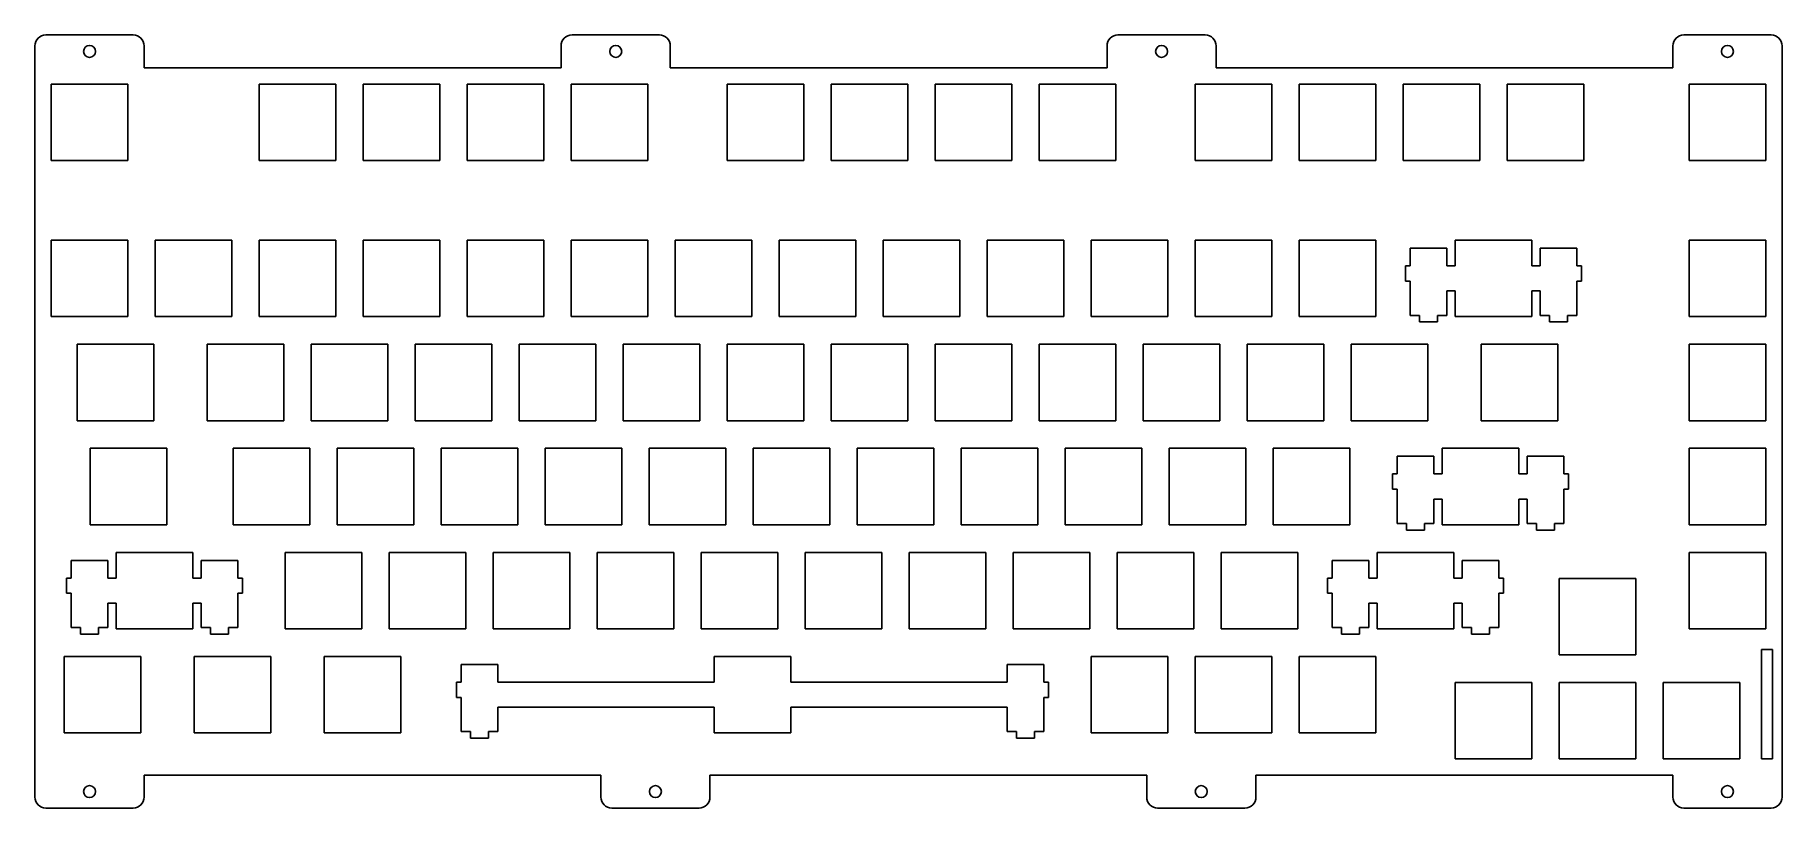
# Model space of a CAD drawing. Extents: x 0 to 320, y -6 to 135.
import ezdxf

# ---------------------------------------------------------------- set-up
doc = ezdxf.new("R2010")
doc.units = 0
doc.header["$MEASUREMENT"] = 0

msp = doc.modelspace()

# ---------------------------------------------------------------- linework, layer by layer
at = {"linetype": 'Continuous'}
for p, q in [((1.61965, 135.497), (17.61965, 135.497)), ((98, 135.497), (114, 135.497)), ((198, 135.497), (214, 135.497)), ((301.657, 135.497), (317.657, 135.497)), ((-0.38035, 129.497), (-0.38035, 133.497)), ((19.61965, 133.497), (19.61965, 129.497)), ((96, 129.497), (96, 133.497)), ((116, 133.497), (116, 129.497)), ((196, 129.497), (196, 133.497)), ((216, 133.497), (216, 129.497)), ((299.657, 129.497), (299.657, 133.497)), ((319.657, 133.497), (319.657, 129.497)), ((-0.38035, -0.03997), (-0.38035, 129.497)), ((96, 129.497), (19.61965, 129.497)), ((196, 129.497), (116, 129.497)), ((299.657, 129.497), (216, 129.497)), ((319.657, 129.497), (319.657, -0.03997)), ((315.894, 2.96003), (315.894, 22.96003)), ((315.894, 22.96003), (317.894, 22.96003)), ((317.894, 22.96003), (317.894, 2.96003)), ((311.894, 2.96003), (311.894, 16.9595)), ((317.894, 2.96003), (315.894, 2.96003)), ((-0.38035, -4.03997), (-0.38035, -0.03997)), ((19.61965, -0.03997), (19.61965, -4.03997)), ((103.27665, -0.03997), (19.61965, -0.03997)), ((103.27665, -4.03997), (103.27665, -0.03997)), ((123.27665, -0.03997), (123.27665, -4.03997)), ((203.27665, -0.03997), (123.27665, -0.03997)), ((203.27665, -4.03997), (203.27665, -0.03997)), ((299.657, -0.03997), (223.27665, -0.03997)), ((223.27665, -0.03997), (223.27665, -4.03997)), ((299.657, -4.03997), (299.657, -0.03997)), ((319.657, -0.03997), (319.657, -4.03997)), ((17.61965, -6.03997), (1.61965, -6.03997)), ((121.27665, -6.03997), (105.27665, -6.03997)), ((221.27665, -6.03997), (205.27665, -6.03997)), ((317.657, -6.03997), (301.657, -6.03997))]:
    msp.add_line(p, q, dxfattribs=at)
at = {"color": 0}
for p, q in [((2.61965, 126.497), (16.6192, 126.497)), ((2.61965, 112.498), (2.61965, 126.497)), ((16.6192, 126.497), (16.6192, 112.498)), ((40.7197, 126.497), (54.719, 126.497)), ((40.7197, 112.498), (40.7197, 126.497)), ((54.719, 126.497), (54.719, 112.498)), ((59.7697, 126.497), (73.769, 126.497)), ((59.7697, 112.498), (59.7697, 126.497)), ((73.769, 126.497), (73.769, 112.498)), ((78.8197, 126.497), (92.819, 126.497)), ((78.8197, 112.498), (78.8197, 126.497)), ((92.819, 126.497), (92.819, 112.498)), ((97.8683, 126.497), (111.869, 126.497)), ((97.8683, 112.498), (97.8683, 126.497)), ((111.869, 126.497), (111.869, 112.498)), ((126.445, 126.497), (140.444, 126.497)), ((126.445, 112.498), (126.445, 126.497)), ((140.444, 126.497), (140.444, 112.498)), ((145.495, 126.497), (159.494, 126.497)), ((145.495, 112.498), (145.495, 126.497)), ((159.494, 126.497), (159.494, 112.498)), ((164.545, 126.497), (178.544, 126.497)), ((164.545, 112.498), (164.545, 126.497)), ((178.544, 126.497), (178.544, 112.498)), ((183.595, 126.497), (197.594, 126.497)), ((183.595, 112.498), (183.595, 126.497)), ((197.594, 126.497), (197.594, 112.498)), ((212.17, 126.497), (226.169, 126.497)), ((212.17, 112.498), (212.17, 126.497)), ((226.169, 126.497), (226.169, 112.498)), ((231.22, 126.497), (245.219, 126.497)), ((231.22, 112.498), (231.22, 126.497)), ((245.219, 126.497), (245.219, 112.498)), ((250.27, 126.497), (264.269, 126.497)), ((250.27, 112.498), (250.27, 126.497)), ((264.269, 126.497), (264.269, 112.498)), ((269.32, 126.497), (283.319, 126.497)), ((269.32, 112.498), (269.32, 126.497)), ((283.319, 126.497), (283.319, 112.498)), ((302.657, 126.497), (316.657, 126.497)), ((302.657, 112.498), (302.657, 126.497)), ((316.657, 126.497), (316.657, 112.498)), ((16.6192, 112.498), (2.61965, 112.498)), ((54.719, 112.498), (40.7197, 112.498)), ((73.769, 112.498), (59.7697, 112.498)), ((92.819, 112.498), (78.8197, 112.498)), ((111.869, 112.498), (97.8683, 112.498)), ((140.444, 112.498), (126.445, 112.498)), ((159.494, 112.498), (145.495, 112.498)), ((178.544, 112.498), (164.545, 112.498)), ((197.594, 112.498), (183.595, 112.498)), ((226.169, 112.498), (212.17, 112.498)), ((245.219, 112.498), (231.22, 112.498)), ((264.269, 112.498), (250.27, 112.498)), ((283.319, 112.498), (269.32, 112.498)), ((316.657, 112.498), (302.657, 112.498)), ((2.61965, 97.9219), (16.6192, 97.9219)), ((2.61965, 83.9227), (2.61965, 97.9219)), ((16.6192, 97.9219), (16.6192, 83.9227)), ((21.6697, 97.9219), (35.669, 97.9219)), ((21.6697, 83.9227), (21.6697, 97.9219)), ((35.669, 97.9219), (35.669, 83.9227)), ((40.7197, 97.9219), (54.719, 97.9219)), ((40.7197, 83.9227), (40.7197, 97.9219)), ((54.719, 97.9219), (54.719, 83.9227)), ((59.7697, 97.9219), (73.769, 97.9219)), ((59.7697, 83.9227), (59.7697, 97.9219)), ((73.769, 97.9219), (73.769, 83.9227)), ((78.8197, 97.9219), (92.819, 97.9219)), ((78.8197, 83.9227), (78.8197, 97.9219)), ((92.819, 97.9219), (92.819, 83.9227)), ((97.8683, 97.9219), (111.869, 97.9219)), ((97.8683, 83.9227), (97.8683, 97.9219)), ((111.869, 97.9219), (111.869, 83.9227)), ((116.918, 97.9219), (130.919, 97.9219)), ((116.918, 83.9227), (116.918, 97.9219)), ((130.919, 97.9219), (130.919, 83.9227)), ((135.97, 97.9219), (149.969, 97.9219)), ((135.97, 83.9227), (135.97, 97.9219)), ((149.969, 97.9219), (149.969, 83.9227)), ((155.02, 97.9219), (169.019, 97.9219)), ((155.02, 83.9227), (155.02, 97.9219)), ((169.019, 97.9219), (169.019, 83.9227)), ((174.07, 97.9219), (188.069, 97.9219)), ((174.07, 83.9227), (174.07, 97.9219)), ((188.069, 97.9219), (188.069, 83.9227)), ((193.12, 97.9219), (207.119, 97.9219)), ((193.12, 83.9227), (193.12, 97.9219)), ((207.119, 97.9219), (207.119, 83.9227)), ((212.17, 97.9219), (226.169, 97.9219)), ((212.17, 83.9227), (212.17, 97.9219)), ((226.169, 97.9219), (226.169, 83.9227)), ((231.22, 97.9219), (245.219, 97.9219)), ((231.22, 83.9227), (231.22, 97.9219)), ((245.219, 97.9219), (245.219, 83.9227)), ((258.269, 96.4516), (251.52, 96.4516)), ((251.52, 96.4516), (251.52, 93.2215)), ((258.269, 93.2215), (258.269, 96.4516)), ((259.795, 97.9219), (259.795, 93.2215)), ((273.794, 97.9219), (259.795, 97.9219)), ((273.794, 93.2215), (273.794, 97.9219)), ((282.069, 96.4516), (275.32, 96.4516)), ((275.32, 96.4516), (275.32, 93.2215)), ((282.069, 93.2215), (282.069, 96.4516)), ((302.657, 97.9219), (316.657, 97.9219)), ((302.657, 83.9227), (302.657, 97.9219)), ((316.657, 97.9219), (316.657, 83.9227)), ((251.52, 93.2215), (250.694, 93.2215)), ((250.694, 93.2215), (250.694, 90.4226)), ((259.795, 93.2215), (258.269, 93.2215)), ((275.32, 93.2215), (273.794, 93.2215)), ((282.895, 93.2215), (282.069, 93.2215)), ((282.895, 90.4226), (282.895, 93.2215)), ((250.694, 90.4226), (251.52, 90.4226)), ((251.52, 90.4226), (251.52, 84.1527)), ((282.069, 84.1527), (282.069, 90.4226)), ((282.069, 90.4226), (282.895, 90.4226)), ((258.269, 84.1527), (258.269, 88.6217)), ((258.269, 88.6217), (259.795, 88.6217)), ((259.795, 88.6217), (259.795, 83.9227)), ((273.794, 83.9227), (273.794, 88.6217)), ((273.794, 88.6217), (275.32, 88.6217)), ((275.32, 88.6217), (275.32, 84.1527)), ((16.6192, 83.9227), (2.61965, 83.9227)), ((35.669, 83.9227), (21.6697, 83.9227)), ((54.719, 83.9227), (40.7197, 83.9227)), ((73.769, 83.9227), (59.7697, 83.9227)), ((92.819, 83.9227), (78.8197, 83.9227)), ((111.869, 83.9227), (97.8683, 83.9227)), ((130.919, 83.9227), (116.918, 83.9227)), ((149.969, 83.9227), (135.97, 83.9227)), ((169.019, 83.9227), (155.02, 83.9227)), ((188.069, 83.9227), (174.07, 83.9227)), ((207.119, 83.9227), (193.12, 83.9227)), ((226.169, 83.9227), (212.17, 83.9227)), ((245.219, 83.9227), (231.22, 83.9227)), ((251.52, 84.1527), (253.243, 84.1527)), ((253.243, 84.1527), (253.243, 82.9525)), ((256.544, 82.9525), (256.544, 84.1527)), ((256.544, 84.1527), (258.269, 84.1527)), ((259.795, 83.9227), (273.794, 83.9227)), ((275.32, 84.1527), (277.045, 84.1527)), ((277.045, 84.1527), (277.045, 82.9525)), ((280.344, 82.9525), (280.344, 84.1527)), ((280.344, 84.1527), (282.069, 84.1527)), ((316.657, 83.9227), (302.657, 83.9227)), ((253.243, 82.9525), (256.544, 82.9525)), ((277.045, 82.9525), (280.344, 82.9525)), ((7.38216, 78.8719), (21.3817, 78.8719)), ((7.38216, 64.8727), (7.38216, 78.8719)), ((21.3817, 78.8719), (21.3817, 64.8727)), ((31.1947, 78.8719), (45.194, 78.8719)), ((31.1947, 64.8727), (31.1947, 78.8719)), ((45.194, 78.8719), (45.194, 64.8727)), ((50.2447, 78.8719), (64.244, 78.8719)), ((50.2447, 64.8727), (50.2447, 78.8719)), ((64.244, 78.8719), (64.244, 64.8727)), ((69.2947, 78.8719), (83.294, 78.8719)), ((69.2947, 64.8727), (69.2947, 78.8719)), ((83.294, 78.8719), (83.294, 64.8727)), ((88.3447, 78.8719), (102.344, 78.8719)), ((88.3447, 64.8727), (88.3447, 78.8719)), ((102.344, 78.8719), (102.344, 64.8727)), ((107.395, 78.8719), (121.394, 78.8719)), ((107.395, 64.8727), (107.395, 78.8719)), ((121.394, 78.8719), (121.394, 64.8727)), ((126.445, 78.8719), (140.444, 78.8719)), ((126.445, 64.8727), (126.445, 78.8719)), ((140.444, 78.8719), (140.444, 64.8727)), ((145.495, 78.8719), (159.494, 78.8719)), ((145.495, 64.8727), (145.495, 78.8719)), ((159.494, 78.8719), (159.494, 64.8727)), ((164.545, 78.8719), (178.544, 78.8719)), ((164.545, 64.8727), (164.545, 78.8719)), ((178.544, 78.8719), (178.544, 64.8727)), ((183.595, 78.8719), (197.594, 78.8719)), ((183.595, 64.8727), (183.595, 78.8719)), ((197.594, 78.8719), (197.594, 64.8727)), ((202.645, 78.8719), (216.644, 78.8719)), ((202.645, 64.8727), (202.645, 78.8719)), ((216.644, 78.8719), (216.644, 64.8727)), ((221.695, 78.8719), (235.694, 78.8719)), ((221.695, 64.8727), (221.695, 78.8719)), ((235.694, 78.8719), (235.694, 64.8727)), ((240.745, 78.8719), (254.744, 78.8719)), ((240.745, 64.8727), (240.745, 78.8719)), ((254.744, 78.8719), (254.744, 64.8727)), ((264.557, 78.8719), (278.557, 78.8719)), ((264.557, 64.8727), (264.557, 78.8719)), ((278.557, 78.8719), (278.557, 64.8727)), ((302.657, 78.8719), (316.657, 78.8719)), ((302.657, 64.8727), (302.657, 78.8719)), ((316.657, 78.8719), (316.657, 64.8727)), ((21.3817, 64.8727), (7.38216, 64.8727)), ((45.194, 64.8727), (31.1947, 64.8727)), ((64.244, 64.8727), (50.2447, 64.8727)), ((83.294, 64.8727), (69.2947, 64.8727)), ((102.344, 64.8727), (88.3447, 64.8727)), ((121.394, 64.8727), (107.395, 64.8727)), ((140.444, 64.8727), (126.445, 64.8727)), ((159.494, 64.8727), (145.495, 64.8727)), ((178.544, 64.8727), (164.545, 64.8727)), ((197.594, 64.8727), (183.595, 64.8727)), ((216.644, 64.8727), (202.645, 64.8727)), ((235.694, 64.8727), (221.695, 64.8727)), ((254.744, 64.8727), (240.745, 64.8727)), ((278.557, 64.8727), (264.557, 64.8727)), ((316.657, 64.8727), (302.657, 64.8727)), ((9.76203, 59.8219), (23.7629, 59.8219)), ((9.76203, 45.8227), (9.76203, 59.8219)), ((23.7629, 59.8219), (23.7629, 45.8227)), ((35.9572, 59.8219), (49.9565, 59.8219)), ((35.9572, 45.8227), (35.9572, 59.8219)), ((49.9565, 59.8219), (49.9565, 45.8227)), ((55.0072, 59.8219), (69.0065, 59.8219)), ((55.0072, 45.8227), (55.0072, 59.8219)), ((69.0065, 59.8219), (69.0065, 45.8227)), ((74.0572, 59.8219), (88.0565, 59.8219)), ((74.0572, 45.8227), (74.0572, 59.8219)), ((88.0565, 59.8219), (88.0565, 45.8227)), ((93.1072, 59.8219), (107.107, 59.8219)), ((93.1072, 45.8227), (93.1072, 59.8219)), ((107.107, 59.8219), (107.107, 45.8227)), ((112.157, 59.8219), (126.157, 59.8219)), ((112.157, 45.8227), (112.157, 59.8219)), ((126.157, 59.8219), (126.157, 45.8227)), ((131.207, 59.8219), (145.207, 59.8219)), ((131.207, 45.8227), (131.207, 59.8219)), ((145.207, 59.8219), (145.207, 45.8227)), ((150.257, 59.8219), (164.257, 59.8219)), ((150.257, 45.8227), (150.257, 59.8219)), ((164.257, 59.8219), (164.257, 45.8227)), ((169.307, 59.8219), (183.307, 59.8219)), ((169.307, 45.8227), (169.307, 59.8219)), ((183.307, 59.8219), (183.307, 45.8227)), ((188.357, 59.8219), (202.357, 59.8219)), ((188.357, 45.8227), (188.357, 59.8219)), ((202.357, 59.8219), (202.357, 45.8227)), ((207.407, 59.8219), (221.407, 59.8219)), ((207.407, 45.8227), (207.407, 59.8219)), ((221.407, 59.8219), (221.407, 45.8227)), ((226.457, 59.8219), (240.457, 59.8219)), ((226.457, 45.8227), (226.457, 59.8219)), ((240.457, 59.8219), (240.457, 45.8227)), ((255.888, 58.3516), (249.137, 58.3516)), ((249.137, 58.3516), (249.137, 55.1215)), ((255.888, 55.1215), (255.888, 58.3516)), ((257.412, 59.8219), (257.412, 55.1215)), ((271.413, 59.8219), (257.412, 59.8219)), ((271.413, 55.1215), (271.413, 59.8219)), ((279.688, 58.3516), (272.937, 58.3516)), ((272.937, 58.3516), (272.937, 55.1215)), ((279.688, 55.1215), (279.688, 58.3516)), ((302.657, 59.8219), (316.657, 59.8219)), ((302.657, 45.8227), (302.657, 59.8219)), ((316.657, 59.8219), (316.657, 45.8227)), ((249.137, 55.1215), (248.313, 55.1215)), ((248.313, 55.1215), (248.313, 52.3226)), ((257.412, 55.1215), (255.888, 55.1215)), ((272.937, 55.1215), (271.413, 55.1215)), ((280.512, 55.1215), (279.688, 55.1215)), ((280.512, 52.3226), (280.512, 55.1215)), ((248.313, 52.3226), (249.137, 52.3226)), ((249.137, 52.3226), (249.137, 46.0527)), ((279.688, 46.0527), (279.688, 52.3226)), ((279.688, 52.3226), (280.512, 52.3226)), ((255.888, 46.0527), (255.888, 50.5217)), ((255.888, 50.5217), (257.412, 50.5217)), ((257.412, 50.5217), (257.412, 45.8227)), ((271.413, 45.8227), (271.413, 50.5217)), ((271.413, 50.5217), (272.937, 50.5217)), ((272.937, 50.5217), (272.937, 46.0527)), ((23.7629, 45.8227), (9.76203, 45.8227)), ((49.9565, 45.8227), (35.9572, 45.8227)), ((69.0065, 45.8227), (55.0072, 45.8227)), ((88.0565, 45.8227), (74.0572, 45.8227)), ((107.107, 45.8227), (93.1072, 45.8227)), ((126.157, 45.8227), (112.157, 45.8227)), ((145.207, 45.8227), (131.207, 45.8227)), ((164.257, 45.8227), (150.257, 45.8227)), ((183.307, 45.8227), (169.307, 45.8227)), ((202.357, 45.8227), (188.357, 45.8227)), ((221.407, 45.8227), (207.407, 45.8227)), ((240.457, 45.8227), (226.457, 45.8227)), ((249.137, 46.0527), (250.862, 46.0527)), ((250.862, 46.0527), (250.862, 44.8525)), ((250.862, 44.8525), (254.161, 44.8525)), ((254.161, 44.8525), (254.161, 46.0527)), ((254.161, 46.0527), (255.888, 46.0527)), ((257.412, 45.8227), (271.413, 45.8227)), ((272.937, 46.0527), (274.662, 46.0527)), ((274.662, 46.0527), (274.662, 44.8525)), ((274.662, 44.8525), (277.963, 44.8525)), ((277.963, 44.8525), (277.963, 46.0527)), ((277.963, 46.0527), (279.688, 46.0527)), ((316.657, 45.8227), (302.657, 45.8227)), ((13.0004, 39.3016), (6.2508, 39.3016)), ((6.2508, 39.3016), (6.2508, 36.0715)), ((13.0004, 36.0715), (13.0004, 39.3016)), ((14.5259, 40.7719), (14.5259, 36.0715)), ((28.5254, 40.7719), (14.5259, 40.7719)), ((28.5254, 36.0715), (28.5254, 40.7719)), ((36.8004, 39.3016), (30.0509, 39.3016)), ((30.0509, 39.3016), (30.0509, 36.0715)), ((36.8004, 36.0715), (36.8004, 39.3016)), ((45.4822, 40.7719), (59.4815, 40.7719)), ((45.4822, 26.7725), (45.4822, 40.7719)), ((59.4815, 40.7719), (59.4815, 26.7725)), ((64.5322, 40.7719), (78.5315, 40.7719)), ((64.5322, 26.7725), (64.5322, 40.7719)), ((78.5315, 40.7719), (78.5315, 26.7725)), ((83.5822, 40.7719), (97.5815, 40.7719)), ((83.5822, 26.7725), (83.5822, 40.7719)), ((97.5815, 40.7719), (97.5815, 26.7725)), ((102.632, 40.7719), (116.632, 40.7719)), ((102.632, 26.7725), (102.632, 40.7719)), ((116.632, 40.7719), (116.632, 26.7725)), ((121.682, 40.7719), (135.682, 40.7719)), ((121.682, 26.7725), (121.682, 40.7719)), ((135.682, 40.7719), (135.682, 26.7725)), ((140.732, 40.7719), (154.732, 40.7719)), ((140.732, 26.7725), (140.732, 40.7719)), ((154.732, 40.7719), (154.732, 26.7725)), ((159.782, 40.7719), (173.782, 40.7719)), ((159.782, 26.7725), (159.782, 40.7719)), ((173.782, 40.7719), (173.782, 26.7725)), ((178.832, 40.7719), (192.832, 40.7719)), ((178.832, 26.7725), (178.832, 40.7719)), ((192.832, 40.7719), (192.832, 26.7725)), ((197.882, 40.7719), (211.882, 40.7719)), ((197.882, 26.7725), (197.882, 40.7719)), ((211.882, 40.7719), (211.882, 26.7725)), ((216.932, 40.7719), (230.932, 40.7719)), ((216.932, 26.7725), (216.932, 40.7719)), ((230.932, 40.7719), (230.932, 26.7725)), ((243.982, 39.3016), (237.232, 39.3016)), ((237.232, 39.3016), (237.232, 36.0715)), ((243.982, 36.0715), (243.982, 39.3016)), ((245.507, 40.7719), (245.507, 36.0715)), ((259.507, 40.7719), (245.507, 40.7719)), ((259.507, 36.0715), (259.507, 40.7719)), ((267.782, 39.3016), (261.032, 39.3016)), ((261.032, 39.3016), (261.032, 36.0715)), ((267.782, 36.0715), (267.782, 39.3016)), ((302.657, 40.7719), (316.657, 40.7719)), ((302.657, 26.7725), (302.657, 40.7719)), ((316.657, 40.7719), (316.657, 26.7725)), ((6.2508, 36.0715), (5.42533, 36.0715)), ((5.42533, 36.0715), (5.42533, 33.2727)), ((14.5259, 36.0715), (13.0004, 36.0715)), ((30.0509, 36.0715), (28.5254, 36.0715)), ((37.6259, 36.0715), (36.8004, 36.0715)), ((37.6259, 33.2727), (37.6259, 36.0715)), ((237.232, 36.0715), (236.407, 36.0715)), ((236.407, 36.0715), (236.407, 33.2727)), ((245.507, 36.0715), (243.982, 36.0715)), ((261.032, 36.0715), (259.507, 36.0715)), ((268.606, 36.0715), (267.782, 36.0715)), ((268.606, 33.2727), (268.606, 36.0715)), ((278.845, 36.0094), (292.844, 36.0094)), ((278.845, 22.01), (278.845, 36.0094)), ((292.844, 36.0094), (292.844, 22.01)), ((5.42533, 33.2727), (6.2508, 33.2727)), ((6.2508, 33.2727), (6.2508, 27.0027)), ((36.8004, 27.0027), (36.8004, 33.2727)), ((36.8004, 33.2727), (37.6259, 33.2727)), ((236.407, 33.2727), (237.232, 33.2727)), ((237.232, 33.2727), (237.232, 27.0027)), ((267.782, 27.0027), (267.782, 33.2727)), ((267.782, 33.2727), (268.606, 33.2727)), ((13.0004, 27.0027), (13.0004, 31.4716)), ((13.0004, 31.4716), (14.5259, 31.4716)), ((14.5259, 31.4716), (14.5259, 26.7725)), ((28.5254, 26.7725), (28.5254, 31.4716)), ((28.5254, 31.4716), (30.0509, 31.4716)), ((30.0509, 31.4716), (30.0509, 27.0027)), ((243.982, 27.0027), (243.982, 31.4716)), ((243.982, 31.4716), (245.507, 31.4716)), ((245.507, 31.4716), (245.507, 26.7725)), ((259.507, 26.7725), (259.507, 31.4716)), ((259.507, 31.4716), (261.032, 31.4716)), ((261.032, 31.4716), (261.032, 27.0027)), ((6.2508, 27.0027), (7.97609, 27.0027)), ((7.97609, 27.0027), (7.97609, 25.8024)), ((7.97609, 25.8024), (11.2751, 25.8024)), ((11.2751, 25.8024), (11.2751, 27.0027)), ((11.2751, 27.0027), (13.0004, 27.0027)), ((14.5259, 26.7725), (28.5254, 26.7725)), ((30.0509, 27.0027), (31.7748, 27.0027)), ((31.7748, 27.0027), (31.7748, 25.8024)), ((31.7748, 25.8024), (35.0752, 25.8024)), ((35.0752, 25.8024), (35.0752, 27.0027)), ((35.0752, 27.0027), (36.8004, 27.0027)), ((59.4815, 26.7725), (45.4822, 26.7725)), ((78.5315, 26.7725), (64.5322, 26.7725)), ((97.5815, 26.7725), (83.5822, 26.7725)), ((116.632, 26.7725), (102.632, 26.7725)), ((135.682, 26.7725), (121.682, 26.7725)), ((154.732, 26.7725), (140.732, 26.7725)), ((173.782, 26.7725), (159.782, 26.7725)), ((192.832, 26.7725), (178.832, 26.7725)), ((211.882, 26.7725), (197.882, 26.7725)), ((230.932, 26.7725), (216.932, 26.7725)), ((237.232, 27.0027), (238.956, 27.0027)), ((238.956, 27.0027), (238.956, 25.8024)), ((238.956, 25.8024), (242.256, 25.8024)), ((242.256, 25.8024), (242.256, 27.0027)), ((242.256, 27.0027), (243.982, 27.0027)), ((245.507, 26.7725), (259.507, 26.7725)), ((261.032, 27.0027), (262.756, 27.0027)), ((262.756, 27.0027), (262.756, 25.8024)), ((262.756, 25.8024), (266.057, 25.8024)), ((266.057, 25.8024), (266.057, 27.0027)), ((266.057, 27.0027), (267.782, 27.0027)), ((316.657, 26.7725), (302.657, 26.7725)), ((5.00091, 21.722), (19.0004, 21.722)), ((5.00091, 7.72252), (5.00091, 21.722)), ((19.0004, 21.722), (19.0004, 7.72252)), ((28.812, 21.722), (42.8128, 21.722)), ((28.812, 7.72252), (28.812, 21.722)), ((42.8128, 21.722), (42.8128, 7.72252)), ((52.626, 21.722), (66.6253, 21.722)), ((52.626, 7.72252), (52.626, 21.722)), ((66.6253, 21.722), (66.6253, 7.72252)), ((84.4381, 20.2517), (77.687, 20.2517)), ((77.687, 20.2517), (77.687, 17.0215)), ((84.4381, 17.0215), (84.4381, 20.2517)), ((124.062, 21.722), (124.062, 17.0215)), ((138.063, 21.722), (124.062, 21.722)), ((138.063, 17.0215), (138.063, 21.722)), ((184.438, 20.2517), (177.687, 20.2517)), ((177.687, 20.2517), (177.687, 17.0215)), ((184.438, 17.0215), (184.438, 20.2517)), ((193.12, 21.722), (207.119, 21.722)), ((193.12, 7.72252), (193.12, 21.722)), ((207.119, 21.722), (207.119, 7.72252)), ((212.17, 21.722), (226.169, 21.722)), ((212.17, 7.72252), (212.17, 21.722)), ((226.169, 21.722), (226.169, 7.72252)), ((231.22, 21.722), (245.219, 21.722)), ((231.22, 7.72252), (231.22, 21.722)), ((245.219, 21.722), (245.219, 7.72252)), ((292.844, 22.01), (278.845, 22.01)), ((77.687, 17.0215), (76.8629, 17.0215)), ((76.8629, 17.0215), (76.8629, 14.2227)), ((124.062, 17.0215), (84.4381, 17.0215)), ((177.687, 17.0215), (138.063, 17.0215)), ((185.262, 17.0215), (184.438, 17.0215)), ((185.262, 14.2227), (185.262, 17.0215)), ((259.795, 16.9595), (273.794, 16.9595)), ((259.795, 2.96003), (259.795, 16.9595)), ((273.794, 16.9595), (273.794, 2.96003)), ((278.845, 16.9595), (292.844, 16.9595)), ((278.845, 2.96003), (278.845, 16.9595)), ((292.844, 16.9595), (292.844, 2.96003)), ((297.895, 16.9595), (311.894, 16.9595)), ((297.895, 2.96003), (297.895, 16.9595)), ((311.894, 16.9595), (311.894, 2.96003)), ((76.8629, 14.2227), (77.687, 14.2227)), ((77.687, 14.2227), (77.687, 7.95267)), ((184.438, 7.95267), (184.438, 14.2227)), ((184.438, 14.2227), (185.262, 14.2227)), ((84.4381, 7.95267), (84.4381, 12.4216)), ((84.4381, 12.4216), (124.062, 12.4216)), ((124.062, 12.4216), (124.062, 7.72252)), ((138.063, 7.72252), (138.063, 12.4216)), ((138.063, 12.4216), (177.687, 12.4216)), ((177.687, 12.4216), (177.687, 7.95267)), ((19.0004, 7.72252), (5.00091, 7.72252)), ((42.8128, 7.72252), (28.812, 7.72252)), ((66.6253, 7.72252), (52.626, 7.72252)), ((77.687, 7.95267), (79.412, 7.95267)), ((79.412, 7.95267), (79.412, 6.75238)), ((79.412, 6.75238), (82.7126, 6.75238)), ((82.7126, 6.75238), (82.7126, 7.95267)), ((82.7126, 7.95267), (84.4381, 7.95267)), ((124.062, 7.72252), (138.063, 7.72252)), ((177.687, 7.95267), (179.412, 7.95267)), ((179.412, 7.95267), (179.412, 6.75238)), ((179.412, 6.75238), (182.713, 6.75238)), ((182.713, 6.75238), (182.713, 7.95267)), ((182.713, 7.95267), (184.438, 7.95267)), ((207.119, 7.72252), (193.12, 7.72252)), ((226.169, 7.72252), (212.17, 7.72252)), ((245.219, 7.72252), (231.22, 7.72252)), ((273.794, 2.96003), (259.795, 2.96003)), ((292.844, 2.96003), (278.845, 2.96003)), ((311.894, 2.96003), (297.895, 2.96003))]:
    msp.add_line(p, q, dxfattribs=at)
at = {"linetype": 'Continuous'}
for centre in [(9.61965, 132.497), (106, 132.497), (206, 132.497), (309.657, 132.497), (9.61965, -3.03997), (113.27665, -3.03997), (213.27665, -3.03997), (309.657, -3.03997)]:
    msp.add_circle(centre, 1.1, dxfattribs=at)
for centre, start, end in [((1.61965, 133.497), 90, 180), ((17.61965, 133.497), 0, 90), ((98, 133.497), 90, 180), ((114, 133.497), 0, 90), ((198, 133.497), 90, 180), ((214, 133.497), 0, 90), ((301.657, 133.497), 90, 180), ((317.657, 133.497), 0, 90), ((1.61965, -4.03997), 180, 270), ((17.61965, -4.03997), 270, 0), ((105.27665, -4.03997), 180, 270), ((121.27665, -4.03997), 270, 0), ((205.27665, -4.03997), 180, 270), ((221.27665, -4.03997), 270, 0), ((301.657, -4.03997), 180, 270), ((317.657, -4.03997), 270, 0)]:
    msp.add_arc(centre, 2, start, end, dxfattribs=at)

doc.saveas('drawing.dxf')
